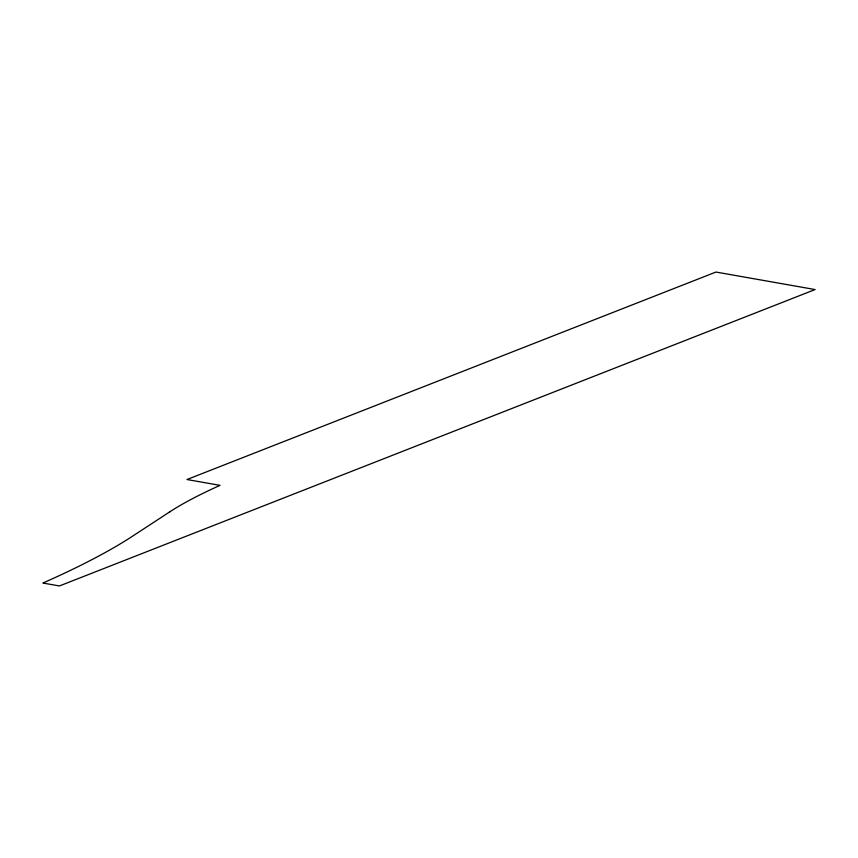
<?xml version="1.0" encoding="UTF-8"?>
<svg xmlns="http://www.w3.org/2000/svg" width="858" height="858" viewBox="0 0 858 858"><rect width="100%" height="100%" fill="white"/><g stroke="black" fill="none" stroke-linecap="round" stroke-linejoin="round"><path stroke-width="1.29" d="M169.809 511.818L132.164 536.432A307.647 58.698 -17.4 0 1 42.9 583.032L59.427 585.95L815.1 289.554L715.947 272.05L186.98 479.525L220.034 485.36A184.159 35.135 -17.4 0 0 169.809 511.818"/></g></svg>
